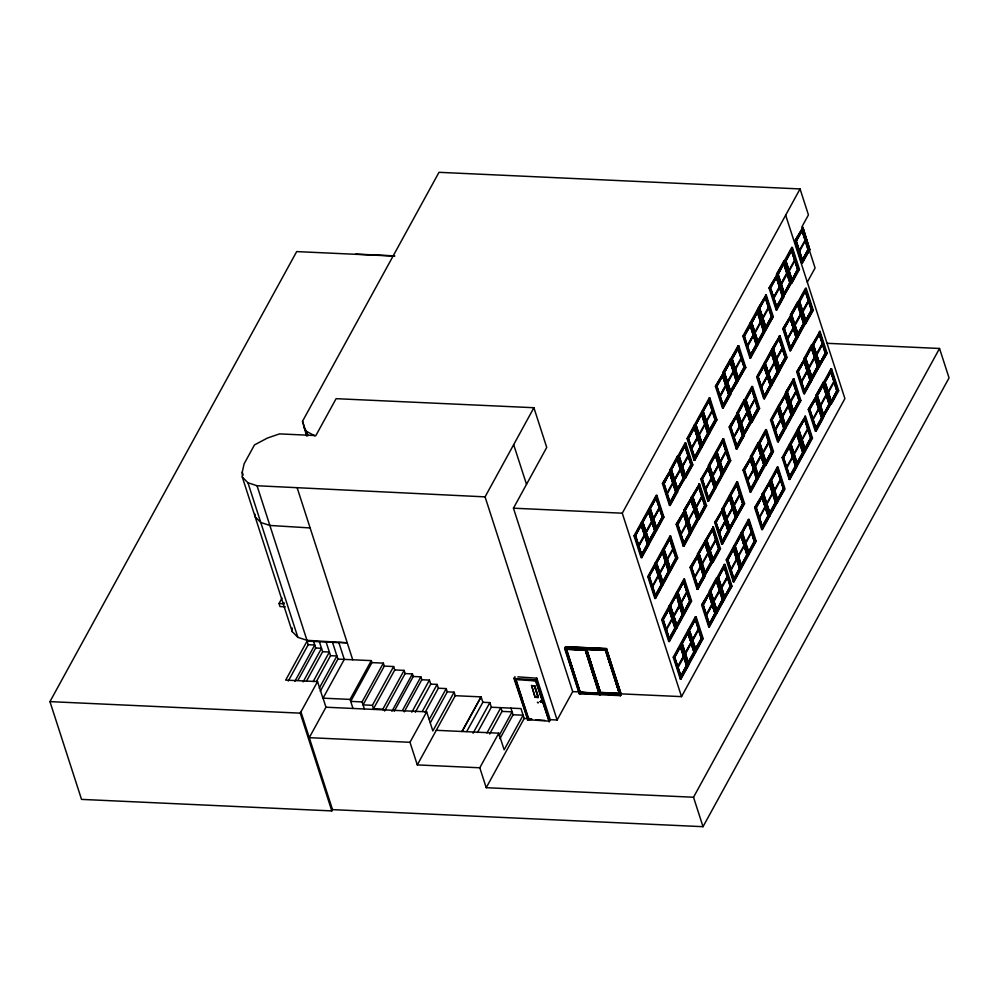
<?xml version="1.0" encoding="UTF-8"?>
<svg xmlns="http://www.w3.org/2000/svg" width="999" height="999" viewBox="0 0 999 999"><rect width="100%" height="100%" fill="white"/><g stroke="black" fill="none" stroke-linecap="round" stroke-linejoin="round"><path stroke-width="1.5" d="M540.546 701.448L540.946 702.309L540.596 701.685M513.673 444.667L526.51 484.315M541.096 702.16L540.397 701.423M298.014 680.257L315.684 648.026L313.599 641.433L307.055 641.133L285.677 680.119L317.545 681.593L322.952 698.326L344.293 659.39L338.811 642.419L347.24 642.807L306.98 640.322L297.864 637.35L292.22 631.605L242.282 477.023L242.233 472.19L244.143 463.773L254.483 444.917L267.395 438.062L279.52 433.891L315.871 435.564L336.101 398.676L533.903 407.717L546.728 447.427L513.449 508.191L572.689 691.62L557.13 719.992L549.637 719.655M605.119 649.35L619.717 694.917L620.791 694.967L621.116 694.367L600.112 693.431L599.4 694.717L584.84 649.025M598.913 692.045L585.414 649.924L599.163 693.506M619.505 693.618L606.193 651.573L619.692 693.693L600.524 692.919L681.518 696.628L844.904 398.601L785.664 215.172M300.874 711.638L332.517 809.627L331.818 810.913L81.531 799.387L49.95 701.623L296.678 251.598L394.617 256.094M306.581 435.951L302.522 421.253L438.998 172.315L800.049 188.936L808.441 214.91L801.847 226.935L803.97 233.529M285.289 606.805L280.007 606.568L279.021 603.521L281.993 598.101M288.299 681.006L308.204 644.705L307.055 641.133M313.599 641.433L338.886 642.657M294.855 681.318L314.76 645.004L308.204 644.705M303.122 681.867L321.516 648.301L315.684 648.026M306.431 681.256L322.627 651.723L319.405 641.758M313.162 681.568L329.358 652.035L322.627 651.723M316.558 681.193L330.544 655.681L326.136 642.07M331.818 810.913L300.237 713.149L317.545 681.593M319.243 688.199L336.913 655.981L330.544 655.681M320.254 691.32L337.924 659.09L332.517 642.357M325.961 707.217L309.265 737.662L409.99 742.294L426.673 711.85L325.961 707.217L323.039 698.164L350.062 699.412L371.316 660.626L337.924 659.09M371.953 662.612L350.699 701.385L362.1 701.91L383.354 663.136L371.953 662.612L371.316 660.626M384.315 666.096L363.062 704.882L372.39 705.306L393.643 666.533L384.315 666.096L383.354 663.136M557.13 719.992L485.064 496.865L533.903 407.717M394.755 669.954L373.501 708.728L382.842 709.165L404.108 670.379L394.755 669.954L393.643 666.533M384.615 711.013L405.132 673.576L404.108 670.379M391.895 711.35L412.425 673.913L405.132 673.576M394.193 711.263L413.261 676.498L412.425 673.913M402.547 710.277L420.866 676.847L413.261 676.498M404.208 711.837L421.803 679.745L420.866 676.847M411.825 712.187L429.42 680.094L421.803 679.745M415.322 712.2L430.719 684.128L429.42 680.094M422.465 711.163L437.125 684.415L430.719 684.128M425.162 712.287L438.361 688.224L437.125 684.415M429.358 719.342L446.216 688.586L438.361 688.224M430.407 722.614L447.277 691.857L446.216 688.586M447.277 691.857L454.108 692.17L432.842 730.943L426.673 711.85M436.263 730.306L498.776 733.179L479.795 767.781L417.295 764.909L455.244 695.691L454.108 692.17M481.019 696.877L462.05 731.493L481.106 696.877L455.244 695.691M473.064 733.216L489.847 702.609L482.854 702.285L466.72 731.568M477.472 732.517L491.346 707.23L489.847 702.609M486.975 732.954L500.836 707.667L502.035 711.388L489.635 734.015M498.976 735.813L512.112 711.85L502.035 711.388M681.518 696.628L622.277 513.199L800.049 188.936M499.912 738.711L513.049 714.747L510.914 708.129M827.322 343.319L939.535 348.476L693.518 797.239L486.226 787.699L524.175 718.481L520.979 708.591L491.346 707.23M579.32 693.843L564.635 648.289L565.496 646.703L606.518 648.688L606.093 649.462M564.672 648.388L565.072 647.602M565.721 646.815L606.48 648.588L621.178 694.143L599.887 693.181M566.408 649.05L576.648 649.362M769.068 288.037L777.147 274.625L784.19 296.428L776.822 309.877L776.111 309.84L769.068 288.037L777.147 274.625M797.264 271.978L791.37 282.729L784.327 260.926L791.695 247.477L792.407 247.515L785.039 260.951L783.915 260.864L776.548 274.3L784.627 260.889L791.67 282.705L783.591 296.116L790.221 284.016M794.717 241.146L802.796 227.735L809.839 249.55L802.472 262.987L801.76 262.962L794.717 241.146L802.796 227.735M715.434 386.288L723.513 372.877L730.556 394.68L723.189 408.129L722.477 408.091L715.434 386.288L723.513 372.877M730.294 359.116L722.914 372.565L730.993 359.153L730.294 359.116L735.926 376.561M742.894 336.151L757.579 309.29L758.278 309.328L765.321 331.131L750.649 357.992L749.937 357.954L742.894 336.151L743.606 336.176L758.278 309.328M758.141 308.279L766.221 294.867L773.263 316.671L765.883 330.12L765.184 330.082L758.141 308.279L766.221 294.867M687.025 438.486L709.178 398.014L709.889 398.039L716.932 419.855L694.78 460.327L694.068 460.302L687.025 438.486L687.737 438.524L709.889 398.039M662.437 483.591L670.504 470.179L677.547 491.983L670.179 505.432L669.48 505.394L662.437 483.591L670.504 470.179M676.023 488.761L669.917 469.855L677.285 456.418L678.396 456.518L685.764 443.069L685.064 443.044L677.697 456.481L684.74 478.284L691.37 466.196M738.061 345.741L730.694 359.178L738.773 345.766L738.061 345.741L739.01 348.639M634.015 535.789L656.181 495.317L656.88 495.342L663.923 517.157L641.77 557.629L641.058 557.604L634.015 535.789L634.727 535.826L656.88 495.342M774.125 280.494L776.897 276.76L783.416 296.94L777.222 308.229L773.638 299.263M777.484 274.288L780.918 268.019M797.714 237.375L795.654 241.134L796.365 241.171L802.884 261.351L809.065 250.062L802.547 229.882L795.941 241.146L802.297 260.826L797.464 246.753M718.431 382.505L719.804 380.007M744.742 338.936L743.83 336.126L745.891 332.367M747.951 328.609L750.724 324.875L757.242 345.055L751.061 356.343L747.464 347.377M753.883 317.707L755.956 313.936M783.666 262.999L790.034 282.705L784.128 293.981L777.771 274.3L783.266 264.273M677.659 491.695L670.616 469.892L677.996 456.456L685.039 478.259L676.96 491.67M698.126 419.855L695.366 424.875L702.26 413.623L701.56 413.586M704.12 408.928L702.747 411.438L709.64 400.187L708.928 400.149L715.296 419.855L716.158 420.367L709.964 431.655L705.918 421.278M724.824 371.303L730.331 361.276L736.688 380.956L730.494 392.245L724.138 372.552M760.052 307.018L765.546 296.99L771.902 316.671L765.721 327.959M770.504 288.024L776.473 276.748L782.841 296.428L776.648 307.717L770.741 289.435M785.951 259.653L788.011 255.894M802.06 230.519L807.916 249.538L802.372 260.177L796.153 241.134L801.26 231.843M666.808 477.297L663.361 483.578L664.735 487.787M672.914 466.083L670.853 469.842L677.747 458.591L677.035 458.553L683.403 478.259L684.265 478.771L678.071 490.059L674.937 482.492M688.935 437.237L694.442 427.197L700.799 446.89L694.605 458.166L688.698 439.897M709.39 431.131L703.034 411.451L709.215 400.162L715.584 419.842L709.103 431.118L715.284 419.83M723.014 405.969L716.658 386.288L722.851 375L729.208 394.68L723.014 405.969L719.555 396.116M725.087 371.216L730.182 361.913L736.113 380.944L730.281 391.571L736.4 380.944L737.262 381.468L731.081 392.757L724.425 372.552L730.744 361.288L730.044 361.251L736.4 380.956M735.064 352.897L731.63 359.165L738.523 347.914L731.917 359.178L738.273 378.858L734.814 369.006M751.061 356.343L744.342 336.139L750.162 325.499L756.093 344.53L750.561 355.169L756.38 344.543L750.024 324.837M757.254 312.088L751.648 322.727L757.866 341.77M777.222 308.229L770.579 288.024L776.897 276.76M784.377 263.037L790.896 283.216L784.702 294.505L778.184 274.325L783.965 263.012L790.321 282.705L784.128 293.981M791.907 280.607L785.551 260.926L791.732 249.638L798.101 269.318L791.62 280.594L797.801 269.305L791.37 250.274M796.228 241.146L802.547 229.882M637.012 532.017L634.952 535.776L641.845 524.525L641.146 524.487L647.502 544.193L648.363 544.705L642.182 555.993L637.674 544.218M667.257 493.843L673.089 483.216L675.848 491.983L669.73 503.259L670.591 503.783L676.785 492.495L675.911 491.97L669.767 472.952L663.873 483.578L669.805 502.609L663.661 483.591L669.155 473.551M690.684 446.915L694.317 458.154L700.499 446.878L694.392 457.505L700.224 446.878L694.355 427.859L688.461 438.486L694.854 427.222L694.143 427.185L700.511 446.89L701.373 447.402L695.179 458.691L688.249 438.486M701.485 414.235L695.878 424.875L702.097 443.918L707.629 433.279L701.96 415.709M722.564 374.987L723.264 375.012L716.945 386.276L723.089 405.319L728.633 394.68L722.951 377.098M744.405 336.139L750.724 324.875M758.029 311.463L764.547 331.643L758.366 342.932L751.847 322.752L758.029 311.463L757.329 311.438M765.971 297.003L772.489 317.183L766.295 328.471L759.652 308.266L765.971 297.003L765.259 296.978M791.658 250.287L785.763 260.914L791.982 279.957L797.527 269.305L791.845 251.736M652.01 521.815L646.191 532.442L652.01 521.815L654.845 530.581L648.801 541.208L642.657 522.19L648.838 510.901L655.207 530.581L648.726 541.858L654.907 530.569L648.476 511.538M655.931 497.452L662.287 517.157L656.093 528.421L656.967 528.946L663.149 517.669L656.63 497.49L650.024 508.753L656.38 528.434L652.921 518.581M680.319 468.743L674.425 479.37L671.353 469.855L676.96 459.215L683.104 478.246L677.572 488.886M792.157 249.65L798.676 269.83L792.482 281.119L785.963 260.939L792.157 249.65L791.445 249.625M648.551 510.889L649.263 510.926L642.869 522.177L645.579 530.344M653.383 518.269L650.249 508.741L655.856 498.101L662.574 517.145L656.218 497.465M670.591 503.783L664.073 483.603L669.842 472.302M656.63 497.49L649.737 508.741M684.964 445.841L691.183 464.885L685.277 476.161L678.92 456.481L685.526 445.217L679.133 456.468L685.351 475.512L690.883 464.872L684.74 445.829M773.576 297.54L779.482 286.913L773.651 297.54L770.941 289.385M805.132 240.035L799.3 250.662M725.848 385.164L719.954 395.791L725.848 385.164L722.477 375.636M727.434 382.068L733.328 371.441L727.497 382.068L724.362 372.552M697.439 437.375L691.533 448.002L697.439 437.375L694.293 427.847M699.013 434.403L704.844 423.776L701.698 414.248M667.02 493.094L672.839 482.467L669.705 472.952M776.398 277.397L782.267 296.416L776.435 307.055L773.825 298.289L779.72 287.662M787.2 273.926L781.368 284.553M799.537 251.411L805.306 240.771M638.598 545.304L644.43 534.677L641.283 525.149M653.321 518.256L659.215 507.629M720.254 396.541L726.086 385.914L728.858 394.68L723.026 405.319M747.652 346.391L753.483 335.764M755.032 332.992L760.851 322.365M765.796 327.31L762.886 318.531L768.793 307.904M688.099 455.357L682.28 465.996M691.845 448.751L697.602 438.111L700.436 446.89M712.462 411.076L706.568 421.703L709.178 430.469L715.009 419.842L708.853 400.799L703.246 411.438L706.318 420.966L712.15 410.327M638.773 546.041L644.667 535.414L647.439 544.193L641.608 555.469L647.789 544.193L641.433 524.5L635.239 535.789L641.608 555.469M653.633 519.005L659.452 508.379L653.633 519.005L656.393 527.784M674.737 480.119L680.569 469.48L674.662 480.107L677.497 488.886M735.514 369.43L741.345 358.803M638.848 546.041L644.667 535.414M584.715 649.225L585.439 647.914L606.356 648.938M585.139 649.075L565.609 648.176L580.581 693.818L566.508 648.875M600.486 694.692L586.076 648.101L600.799 694.18L579.795 693.231L565.584 649M601.198 693.456L600.474 694.767L586.038 648.751M585.776 649.263L586.513 647.951M600.961 693.843L586.488 649.15L592.457 649.138M586.55 649.537L605.506 650.312M783.591 263.649L789.747 282.692L784.203 293.331L777.984 274.288L783.89 263.661M757.729 313.549L763.398 331.119L757.567 341.745L751.885 324.138M765.659 299.088L771.328 316.658L765.509 327.297L759.814 309.678M776.66 307.055L782.479 296.428L776.186 276.735M801.835 229.845L808.203 249.55L802.01 260.814L802.884 261.351M750.486 355.169L756.38 344.53L757.242 345.055M765.409 297.64L771.628 316.671L765.434 327.947L766.295 328.471M776.36 307.704L782.542 296.416L783.416 296.94M648.801 541.208L654.632 530.581L648.95 512.999M669.805 502.609L675.624 491.97L669.954 474.4M702.26 413.623L708.778 433.803L702.597 445.092L701.723 444.555L707.916 433.266L701.773 414.248M743.893 367.57L738.061 378.196L732.142 359.165L737.749 348.526L744.467 367.57L738.111 347.889M802.297 260.826L808.491 249.55L802.135 229.857M647.215 544.18L641.383 554.807L635.464 535.776L641.071 525.137L647.789 544.193M662.225 517.145L656.468 527.784M683.678 478.259L677.21 489.522L683.678 478.259L677.322 458.566L671.141 469.855L677.497 489.535M750.474 355.831L756.668 344.543L750.311 324.862L744.118 336.139L750.187 355.806M757.791 342.42L763.973 331.131L757.617 311.451L751.847 322.752M670.292 473.701L676.198 491.983L669.73 503.259M685.277 475.512L691.108 464.872L692.045 465.397L685.851 476.673L684.989 476.148M701.56 443.169L695.666 424.887L701.847 413.598L708.204 433.279L701.723 444.555M776.111 309.84L782.741 297.739M801.76 262.962L809.839 249.55M656.38 528.434L662.574 517.145M724.687 404.058L729.108 395.991M730.694 393.019L738.036 380.956L730.993 359.153M738.273 378.858L744.467 367.57M749.937 357.954L752.147 353.921M753.633 351.236L757.317 344.505M757.991 343.194L763.885 332.442M765.184 330.082L773.263 316.671M685.277 476.161L691.458 464.872L685.564 446.603M694.068 460.302L705.169 439.972M706.643 437.287L708.116 434.602M712.936 409.64L716.221 419.817L708.853 433.266L709.565 433.291L702.509 411.476L701.81 411.451M729.782 395.204L728.92 394.667L722.727 405.956L723.601 406.481L729.782 395.204L723.264 375.012M669.48 505.394L676.111 493.294M677.697 490.322L684.327 478.221L677.285 456.418M738.773 345.766L745.816 367.582L737.737 380.994L742.157 372.927M641.795 556.256L649.138 544.193L642.145 522.227L641.395 522.352M649.213 542.657L655.844 530.556L656.555 530.594L649.512 508.778L648.801 508.753M656.58 529.22L663.224 517.12L656.643 496.765M729.957 394.368L738.036 380.956M745.042 368.094L744.18 367.557L737.986 378.846L738.86 379.383L745.042 368.094L738.523 347.914M648.726 541.858L649.587 542.382L655.781 531.106L649.263 510.926M783.915 260.864L790.958 282.667L792.082 282.767L799.45 269.318L792.407 247.515M684.327 478.221L685.439 478.321L692.819 464.885L685.764 443.069M579.495 693.806L579.907 693.006L565.696 649.013M599.175 693.431L580.531 692.657M580.494 692.195L599.325 693.219M580.431 692.344L599.425 693.531L579.969 692.332L566.008 648.763M605.419 650.486L606.48 648.588M807.304 282.168L815.084 267.957L806.318 240.796M605.644 650.274L564.635 648.289M805.144 323.526L798.101 301.723L805.469 288.274L806.181 288.311L798.8 301.748L797.689 301.661L790.321 315.097L798.401 301.686L805.444 323.501L798.064 336.938L797.364 336.913L795.017 329.633M742.319 430.806L736.688 413.349L744.055 399.912L745.179 400.012L752.547 386.563L751.835 386.538L744.467 399.975L751.51 421.778L758.141 409.69M771.34 350.087L763.973 363.536L764.747 363.536L772.052 350.125L771.34 350.087L776.985 367.532M771.915 349.076L779.982 335.664L787.025 357.467L779.657 370.916L778.958 370.879L771.915 349.076L779.982 335.664M782.841 328.833L790.908 315.422L797.964 337.225L790.584 350.674L789.884 350.637L782.841 328.833L790.908 315.422M722.951 438.811L708.204 465.684L708.915 465.721L723.663 438.836L722.951 438.811L729.058 457.704M729.208 427.085L737.287 413.673L744.33 435.477L736.962 448.926L736.251 448.888L729.208 427.085L737.287 413.673M772.052 350.125L779.095 371.928L764.422 398.776L763.711 398.751L756.668 376.935L764.035 363.499M676.198 524.388L684.278 510.976L691.32 532.779L683.953 546.228L683.241 546.191L676.198 524.388L684.278 510.976M691.458 497.277L699.537 483.866L683.678 510.651L691.758 497.24L698.801 519.055L691.433 532.492L690.734 532.467L687.911 523.738M700.799 479.283L708.878 465.871L701.498 479.32L708.541 501.123L707.841 501.098L700.799 479.283L701.498 479.32M647.789 576.585L669.942 536.101L670.654 536.138L677.697 557.942L655.544 598.426L654.832 598.401L647.789 576.585L648.501 576.623L670.654 536.138M744.442 435.189L737.399 413.386L744.767 399.95L751.81 421.753L743.731 435.164L750.361 423.064M764.422 398.776L757.379 376.973L769.03 355.994M773.75 351.86L772.839 349.051L774.912 345.292M776.285 342.782L779.732 337.799L786.25 357.979L780.069 369.268L776.473 360.302M785.838 325.05L783.778 328.808L790.671 317.557L789.959 317.532L796.328 337.225L797.19 337.737L790.996 349.026L784.477 328.846M711.887 460.651L713.948 456.893M716.52 452.235L717.894 449.725M797.452 333.379L791.545 315.097L797.726 303.808L804.083 323.489L797.614 334.765L803.795 323.476L797.589 304.458M685.988 508.129L684.615 510.639L691.508 499.388L684.902 510.651L691.271 530.332L697.165 519.03L690.809 499.35L688.061 504.37M743.98 433.017L744.842 433.554L751.036 422.265L744.105 402.06L737.911 413.349L743.98 433.017L750.174 421.74L743.805 402.048M746.777 397.452L745.404 399.962L746.103 399.987M748.838 393.693L750.898 389.922M763.785 365.634L770.154 385.339L763.96 396.603L764.834 397.14L771.016 385.851L764.497 365.671L757.891 376.935L764.247 396.615L760.776 386.763M790.172 318.194L784.277 328.821L790.496 347.852L796.028 337.212L790.172 318.194L793.243 327.709L787.424 338.336M797.439 303.796L798.151 303.833L791.757 315.085L794.829 324.613L800.723 313.986L794.829 324.613M650.099 574.063L648.726 576.573L655.619 565.322L661.563 584.977L655.369 596.266L651.91 586.413M651.473 571.553L652.846 569.043M664.884 547.027L663.511 549.537L670.404 538.274L663.798 549.55L670.154 569.23L676.061 557.929L669.617 538.898M668.319 540.759L669.692 538.249M701.735 479.27L702.434 479.308L708.953 499.488L715.147 488.199L708.628 468.019L702.022 479.283L708.091 498.951M722.876 471.915L716.807 452.247L722.851 441.608L729.07 460.651L729.932 461.163L723.738 472.44L722.876 471.915L729.058 460.626M744.517 402.085L738.124 413.349L741.508 423.613L747.264 412.974M761.25 386.451L758.104 376.935L763.711 366.283L770.441 385.339L764.085 365.646M765.484 363.524L771.802 352.26L771.091 352.222L777.459 371.928L778.321 372.44L772.14 383.728L765.197 363.524L771.39 352.247L777.746 371.928L771.553 383.216L765.659 364.935M773.413 349.063L779.732 337.799M805.619 292.532L811.288 310.102L805.469 320.741L799.325 301.723L805.506 290.434L811.862 310.115L805.681 321.403L811.575 310.102L805.369 291.084M654.52 566.558L649.013 576.585L655.369 596.266M657.117 561.725L663.036 551.723L669.555 571.903L663.361 583.179L662.499 582.654L668.681 571.366L669.555 571.903M683.254 513.736L677.647 524.375L683.865 543.419M693.094 507.33L690.734 499.999L685.127 510.639L691.046 529.67L696.877 519.043L694.043 510.252M694.455 493.494L695.841 490.996M708.628 468.019L702.235 479.27L708.453 498.314L714.21 487.687L707.916 467.982M709.715 465.671L716.033 454.42L715.334 454.383M720.092 461.75L725.923 451.123L720.167 461.763L717.02 452.235L722.989 440.959M737.037 415.809L743.556 435.989L737.362 447.277L730.843 427.097L737.037 415.809L736.325 415.784M764.497 365.671L757.604 376.923L759.877 383.953M805.931 290.447L812.449 310.627L806.255 321.915L799.737 301.735L805.931 290.447L805.219 290.422M662.25 552.335L656.643 562.974L663.361 583.179M669.917 538.911L664.01 549.537L670.229 568.581L675.774 557.929L671.041 543.294M684.028 513.111L690.546 533.291L684.365 544.58L677.846 524.4L684.028 513.111L683.328 513.086M752.622 420.167L745.978 399.962L751.735 389.335L757.667 408.366L751.835 418.993L757.954 408.379L751.76 419.642L752.622 420.167L758.815 408.891L757.941 408.354L751.585 388.673L752.297 388.711L745.978 399.962L749.05 409.49L754.882 398.851L748.988 409.478M663.036 551.723L656.43 562.986M701.872 496.153L695.978 506.78L692.906 497.265L698.513 486.625M698.588 485.976L699.288 486.001L692.394 497.265M782.254 347.952L776.423 358.579L782.317 347.952L778.958 338.424L785.102 357.455L779.57 368.094L785.326 357.467L782.554 348.701L776.66 359.328M733.79 436.588L739.622 425.961M761.188 386.451L767.082 375.824M680.781 533.891L686.55 523.264M688.261 520.167L694.093 509.54L690.946 500.012M711.201 478.171L705.381 488.798M793.418 328.446L787.587 339.086L793.493 328.459L796.253 337.225M800.973 314.722L795.079 325.349L797.439 332.667M652.372 586.101L658.129 575.461M665.609 561.863L659.79 572.502M667.157 559.065L672.989 548.426M761.488 387.2L767.319 376.561L761.488 387.2L764.26 395.966M768.793 373.788L774.562 363.149M713.024 475.936L718.855 465.309M808.753 301.348L802.921 311.975M686.85 524.013L681.031 534.64M658.441 576.211L652.609 586.838M673.226 549.175L667.394 559.802M696.216 507.529L702.11 496.903L696.216 507.529L699.05 516.308M599.837 694.58L587.662 656.131M600.811 692.394L619.605 693.431M797.839 305.919L803.508 323.489L797.689 334.116L803.733 323.501L804.67 324.013L798.476 335.302L797.614 334.765M744.03 402.722L749.887 421.74L744.342 432.38L741.92 425.062M771.315 352.897L777.172 371.915L771.34 382.542L777.397 371.928M715.721 456.493L721.403 474.075L715.858 484.715L721.628 474.075L715.259 455.032M722.627 441.595L728.771 460.639L722.951 471.266L728.995 460.639M736.725 417.894L742.407 435.464L736.575 446.103L730.881 428.484M744.28 432.38L750.099 421.753M770.079 385.339L764.322 395.966M796.315 337.212L790.134 348.501L786.5 337.25M683.728 515.197L689.397 532.767L683.566 543.406L677.884 525.786M737.362 447.277L736.5 446.753L742.682 435.464L736.475 416.446M777.459 371.915L771.265 383.204L767.632 371.953M779.033 337.774L785.389 357.467L779.195 368.743L785.676 357.467L779.32 337.787L773.139 349.063L779.495 368.756M796.603 337.225L790.421 348.514L784.065 328.821L790.246 317.545L796.028 337.212M660.988 584.977L655.157 595.604L649.225 576.573L654.832 565.933L661.563 584.977M662.724 553.796L668.393 571.378L662.574 582.005L656.88 564.385M684.365 544.58L683.491 544.055L689.685 532.767L683.466 513.748M708.453 498.314L714.273 487.662L715.147 488.199M715.496 485.352L721.69 474.063L722.552 474.6L716.37 485.876L712.774 476.923M736.787 446.765L742.981 435.477L736.613 415.796L730.843 427.097M744.267 433.029L750.461 421.753L744.105 402.06M764.247 396.615L770.441 385.339M654.907 565.284L661.276 584.989L655.082 596.253L655.956 596.79L662.137 585.501L655.619 565.322M677.846 524.4L683.616 513.099L689.972 532.779L683.491 544.055M691.271 530.332L697.452 519.055L691.096 499.363M698.988 488.086L704.657 505.656L699.125 516.308M708.378 498.963L714.56 487.687L708.204 467.994M715.858 484.715L709.652 465.671L715.621 454.395L721.977 474.075L715.784 485.364L709.889 467.082M723.164 471.928L729.345 460.639L723.451 442.37M662.787 582.667L668.968 571.378L662.612 551.698M670.154 569.23L676.348 557.942L669.992 538.261M698.751 516.945L704.944 505.656L705.806 506.181L699.625 517.47L698.751 516.945L705.232 505.669L698.875 485.989L692.682 497.277L699.05 516.958M752.047 419.655L758.241 408.366L751.885 388.686L745.691 399.975L751.76 419.642M771.752 383.991L779.095 371.928M778.958 370.879L781.168 366.845M782.642 364.16L786.325 357.43L779.282 335.627M789.884 350.637L797.252 337.187L794.43 328.471M797.364 336.913L803.995 324.812M716.72 484.802L721.877 475.399M729.258 461.963L722.627 474.05L723.326 474.088L716.283 452.272L715.571 452.247M736.251 448.888L744.33 435.477M764.447 397.402L770.341 386.65M805.881 322.178L813.223 310.115L806.181 288.311M683.241 546.191L686.201 540.821M687.674 538.124L691.32 532.779M690.734 532.467L692.207 529.77M693.681 527.085L697.364 520.367M707.841 501.098L715.209 487.649L712.899 480.219M654.832 598.401L661.463 586.301M663.723 582.105L673.301 564.635M674.775 561.95L676.248 559.253M690.971 530.319L691.845 530.856L698.026 519.567L691.508 499.388M669.867 569.218L670.741 569.742L676.922 558.466L670.404 538.274M700.724 515.047L705.144 506.98M723.663 438.836L730.706 460.651L715.958 487.524L715.247 487.487M804.732 323.464L805.843 323.564L813.223 310.115M708.541 501.123L715.921 487.687L708.915 465.721M744.055 399.912L751.098 421.715L752.222 421.815L759.59 408.366L752.547 386.563M691.058 497.215L698.101 519.018L699.213 519.118L706.58 505.669L699.537 483.866M809.365 374.175L804.195 358.179L811.563 344.742L812.274 344.767L819.317 366.583L811.95 380.02L804.907 358.216L812.274 344.767M752.447 462.25L750.561 456.431L757.941 442.994L759.053 443.094L766.42 429.645L765.709 429.607L758.341 443.057L765.384 464.86L773.463 451.448L766.42 429.645M777.921 406.581L770.541 420.017L777.584 441.833L778.296 441.858L792.969 415.01L785.926 393.206L777.846 406.605L779.495 406.63M785.788 392.157L793.868 378.746L800.911 400.549L793.531 413.986L792.831 413.961L785.788 392.157L793.868 378.746M796.715 371.915L804.794 358.504L811.837 380.307L804.47 393.743L803.758 393.718L796.715 371.915L804.794 358.504M724.437 516.033L722.09 508.766L736.825 481.88L737.537 481.918L744.58 503.721L729.083 530.731M743.081 470.167L751.161 456.755L758.204 478.558L750.836 492.007L750.124 491.97L743.081 470.167L751.161 456.755M818.543 365.159L811.975 344.805L820.054 331.393L827.097 353.196L812.349 378.371L811.488 377.847L817.669 366.558L811.238 347.527M690.084 567.469L698.151 554.058L705.194 575.861L697.826 589.31L697.127 589.273L690.084 567.469L698.151 554.058M703.671 572.639L697.564 553.733L713.411 526.948L705.344 540.359M714.672 522.365L722.752 508.953L715.384 522.402L722.427 544.205L721.715 544.18L714.672 522.365L715.384 522.402M620.891 694.168L606.231 648.651L621.053 694.442M661.663 619.667L683.828 579.183L684.527 579.22L691.57 601.023L669.417 641.508L668.706 641.47L661.663 619.667L662.374 619.705L684.527 579.22M778.296 441.858L771.253 420.055L785.926 393.206M605.157 649.225L620.304 695.729L621.141 694.043M722.427 544.205L729.794 530.769L722.789 508.803L737.537 481.918M758.316 478.271L751.273 456.468L758.641 443.019L765.684 464.835L758.316 478.271L757.604 478.246L755.731 472.427M787.624 394.942L786.725 392.132L788.785 388.374M790.846 384.615L792.906 380.844L799.275 400.549L800.137 401.061L793.943 412.35L793.081 411.813L799.55 400.549L793.194 380.856L800.137 401.061M799.712 368.132L797.652 371.89L804.545 360.639L803.833 360.602L810.201 380.307L811.063 380.819L804.869 392.108L800.823 381.73M819.729 366.645L812.686 344.83L820.054 331.393M705.306 575.574L698.264 553.771L705.644 540.322L712.687 562.137L704.607 575.549L711.238 563.448M727.147 501.223L729.907 497.502L736.425 517.682L730.244 528.958L726.648 519.992M745.391 467.644L746.765 465.134M779.757 405.357L785.264 395.317L791.62 415.01L785.439 426.298L779.07 406.605L785.676 395.342L784.977 395.304L791.333 415.01L792.195 415.522L786.013 426.81L779.357 406.605M817.032 337.262L819.804 333.529L826.323 353.708L820.129 364.997L815.634 353.221M691.008 567.444L693.081 563.686M699.874 551.211L698.501 553.721L705.394 542.469L698.788 553.733L705.144 573.414L711.038 562.112L704.682 542.432M701.935 547.452L703.995 543.693M724 507.504L729.495 497.477L735.851 517.157L729.67 528.446L723.763 510.164M744.992 468.906L750.911 458.891L757.429 479.07L751.248 490.359L750.374 489.835M777.834 439.685L771.765 420.017L777.959 408.728L784.889 428.933L778.708 440.222L777.834 439.685L784.028 428.396L777.672 408.716M780.019 405.269L785.114 395.966L791.046 414.997L785.214 425.624L791.333 415.01L785.139 426.273L782.879 419.243M793.194 380.856L787.012 392.145L793.368 411.838M803.321 362.6L798.151 371.903L804.37 390.934L809.914 380.294L804.045 361.276M811.313 346.878L812.025 346.915L805.706 358.166L812.349 378.371M813.885 343.544L819.392 333.516L825.748 353.196L819.555 364.485L825.449 353.184L819.093 333.504M664.872 626.685L662.599 619.655L663.973 617.145M665.346 614.635L668.106 609.615M672.077 602.285L674.824 597.277M680.132 587.599L677.384 592.619L684.278 581.356L683.578 581.331M723.526 508.753L729.345 498.126L735.276 517.157L729.745 527.797L735.564 517.17L729.208 497.465M737.037 515.009L730.681 495.329L736.862 484.04L743.231 503.721L736.75 514.997L742.931 503.708L736.5 484.677M750.137 459.515L744.53 470.154L751.248 490.359M757.854 476.098L751.785 456.431L757.979 445.142L752.072 456.431L757.929 475.449L763.76 464.822L757.617 445.779L764.048 464.835L764.909 465.347L758.728 476.635L757.854 476.098L764.048 464.81M780.956 418.906L775.062 429.533L780.956 418.906L777.597 409.365L783.74 428.409L777.909 439.036L771.99 420.005L778.371 408.753M787.299 392.145L793.618 380.881M813.411 344.792L819.242 334.166M668.793 608.366L675.149 628.071L668.955 639.335L669.829 639.86L676.011 628.583L669.492 608.403L662.886 619.667L669.255 639.348L665.784 629.495M676.123 595.416L670.516 606.056L677.235 626.261L683.428 614.972L676.485 594.78L670.304 606.068L676.66 625.749L675.012 621.515M691.52 567.457L697.414 556.83L703.271 575.849L697.739 586.5L694.829 577.722L700.736 567.095M708.341 536.575L711.775 530.307M722.502 511.101L716.108 522.352L722.826 542.569L729.02 531.281L722.502 511.101L721.79 511.063L728.159 530.769L729.02 531.281M730.244 528.958L723.588 508.753L729.907 497.502M730.968 495.317L737.287 484.053L736.575 484.028M750.911 458.891L744.305 470.167M765.396 432.405L759.789 443.044L762.861 452.559L768.755 441.933L762.861 452.559M819.804 333.529L813.486 344.792L819.63 363.836L825.174 353.184L819.305 334.166M683.503 581.98L677.896 592.619L684.115 611.663L689.647 601.011L683.965 583.441M698.239 587.662L691.72 567.482L697.914 556.193L697.202 556.168L703.558 575.861L704.432 576.373L698.239 587.662L697.377 587.137L691.47 568.856M766.171 431.78L759.852 443.044L766.508 463.249L772.689 451.973L766.171 431.78L765.471 431.755M669.829 639.86L663.174 619.655L669.492 608.403M676.91 594.792L670.017 606.056M715.746 539.235L709.852 549.862L706.78 540.347L712.387 529.707M712.462 529.058L713.174 529.083L706.281 540.347M808.715 367.682L814.61 357.055L808.778 367.694L805.631 358.166M760.976 455.319L755.082 465.946L760.976 455.319L757.829 445.791M782.367 416.121L788.261 405.494L782.429 416.121L779.295 406.605M796.128 391.034L790.296 401.66L796.191 391.034L792.831 381.506L798.975 400.537L793.443 411.176L799.262 400.537L796.44 391.77L790.609 402.41M801.298 381.418L807.055 370.791M726.598 518.269L732.492 507.642L726.66 518.281L723.963 510.114M739.797 494.205L733.965 504.832L739.872 494.205L736.725 484.69M753.496 469.043L747.664 479.67M702.147 563.249L707.966 552.622L704.832 543.094M812.025 346.915L818.543 367.095L817.669 366.558L811.787 377.21L808.953 368.431L814.847 357.804M673.663 615.584L679.495 604.944M681.031 602.135L686.862 591.508L683.716 581.992M755.394 466.683L761.213 456.056L763.985 464.835L758.154 475.462M781.131 419.642L775.299 430.269L781.193 419.642L783.965 428.421L778.134 439.048M729.67 527.797L726.835 519.018L732.729 508.391M734.277 505.581L740.109 494.955L742.869 503.721L737.05 514.36L742.657 503.708L736.975 486.138M822.627 344.43L816.795 355.057M673.9 616.321L679.732 605.694L673.9 616.321L676.673 625.099L682.28 614.447L678.021 601.273M687.037 592.257L681.206 602.884L687.037 592.257L689.872 601.023L690.796 601.535L684.615 612.824L683.741 612.3L689.934 601.011L683.791 581.992M768.993 442.682L763.099 453.309L765.709 462.075L771.54 451.436L765.858 433.866M672.015 618.543L666.183 629.17L663.111 619.655L668.718 609.015L674.862 628.059L669.03 638.686L666.42 629.919L672.315 619.293M710.089 550.611L715.996 539.984L710.089 550.611L712.924 559.378M811.712 348.988L817.394 366.571L811.563 377.197L805.868 359.578M722.002 511.725L727.871 530.756L722.327 541.396M752.971 468.294L756.28 478.546L750.449 489.185L744.767 471.565M799.2 400.549L793.368 411.176L787.224 392.145M810.189 380.294L804.008 391.571L810.489 380.307L804.12 360.614L797.939 371.903L804.295 391.596M710.751 562.125L704.932 572.752L699 553.721L704.607 543.081L711.325 562.125L704.969 542.445M722.265 541.396L728.084 530.769M729.37 528.434L735.564 517.145L736.425 517.682M750.674 489.185L756.568 478.546L750.349 459.528M811.775 377.859L817.969 366.571L811.613 346.89L805.831 358.191M697.377 587.137L703.558 575.849M728.146 530.744L721.965 542.032L722.826 542.569M750.661 489.847L756.855 478.558L750.499 458.878M758.141 476.111L764.335 464.835L758.428 446.553M766.508 463.249L765.634 462.724L771.827 451.436L765.609 432.417M778.121 439.697L784.315 428.421L777.959 408.728M819.63 363.836L825.461 353.196L826.323 353.708M676.673 625.099L682.854 614.46L676.485 594.78M691.72 567.482L697.489 556.181L703.845 575.861L697.664 587.15L691.758 568.868M705.144 573.414L711.325 562.125M712.861 531.168L718.531 548.738L712.999 559.39M722.252 542.045L728.446 530.756L722.09 511.076L715.896 522.365L722.252 542.045L718.781 532.192M765.996 462.087L771.827 451.461L772.689 451.973M669.255 639.348L675.436 628.059L669.08 608.379M676.66 625.749L682.854 614.46M683.578 610.901L677.672 592.632L683.865 581.343L690.222 601.023L683.741 612.3M712.637 560.027L718.818 548.738L719.692 549.263L713.498 560.551L712.637 560.027L719.105 548.751L712.749 529.07L706.568 540.359L712.924 560.039M757.604 478.246L764.247 466.146M765.921 462.737L772.115 451.448L765.758 431.768L759.565 443.057L765.634 462.724M785.639 427.072L790.059 419.006M792.831 413.961L800.199 400.512L796.915 390.334M804.495 392.37L811.837 380.307M729.869 529.233L743.131 505.032M750.124 491.97L757.492 478.533L755.619 472.714M779.794 437.799L784.227 429.732M819.754 365.259L827.097 353.196M697.127 589.273L705.194 575.861M721.715 544.18L728.346 532.08M736.75 514.997L737.612 515.521L743.805 504.245L737.287 484.053M671.665 636.101L675.349 629.382M677.597 625.187L690.134 602.335M704.857 573.401L705.719 573.938L711.912 562.649L705.394 542.469M713.124 560.826L719.018 550.062M757.941 442.994L764.984 464.797L766.096 464.897L773.463 451.448M711.975 562.1L713.086 562.2L720.466 548.751L713.411 526.948M808.291 409.453L816.37 396.041L823.413 417.857L816.046 431.293L815.334 431.268L808.291 409.453L816.37 396.041M837.237 392.058L830.594 404.158L823.551 382.342L830.918 368.906L831.63 368.931L824.262 382.38L823.151 382.28L815.771 395.729L823.85 382.317L830.893 404.12L822.814 417.532M754.67 507.704L762.736 494.305L769.779 516.108L762.412 529.545L761.713 529.52L754.67 507.704L762.736 494.305M765.434 504.158L762.15 493.981L770.217 480.569L777.272 502.385L769.892 515.821L762.849 494.018L770.217 480.569M782.13 457.567L796.802 430.719L797.514 430.744L804.557 452.559L789.872 479.408L789.173 479.37L782.13 457.567L782.829 457.604L797.514 430.744M797.364 429.695L805.444 416.283L812.487 438.099L805.119 451.536L804.407 451.511L797.364 429.695L805.444 416.283M726.248 559.915L748.401 519.43L749.113 519.468L756.156 541.271L734.003 581.755L733.291 581.718L726.248 559.915L726.96 559.952L749.113 519.468M680.619 643.768L681.33 643.806L688.373 665.609L680.993 679.058L680.294 679.02L673.251 657.217L695.404 616.733L696.103 616.77L703.159 638.573L688.411 665.459L686.763 662.512M701.66 605.007L709.74 591.595L716.783 613.411L709.415 626.848L708.703 626.823L701.66 605.007L709.74 591.595M776.498 500.961L769.929 480.606L777.297 467.157L777.996 467.195L785.039 488.998L770.666 513.099M726.173 595.679L723.963 599.712L732.042 586.301L724.999 564.497L724.287 564.46L716.92 577.909L723.488 598.264M811.288 405.681L812.662 403.171M716.895 613.124L709.852 591.321L717.22 577.872L724.263 599.675L716.895 613.124L716.183 613.086L711.013 597.102M757.866 514.722L755.594 507.692L756.967 505.182M758.353 502.684L759.727 500.174M799.662 433.903L798.301 429.682L799.675 427.172M818.943 409.078L813.049 419.705L815.659 428.471L809.515 409.453L815.708 398.164L822.065 417.844L815.584 429.12L821.777 417.832L815.346 398.801M817.681 394.468L823.188 384.44L829.545 404.12L823.351 415.409L820.791 408.366M688.411 665.459L681.368 643.643L696.103 616.77M735.976 543.793L734.602 546.291L741.495 535.039L739.41 537.524M744.03 529.095L741.97 532.854L748.863 521.603L745.404 526.585M761.787 496.403L768.144 516.108L761.95 527.372L762.824 527.909L769.005 516.62L762.487 496.441L755.893 507.704L762.249 527.397L758.778 517.532M764.06 492.719L769.979 482.717L776.498 502.897L770.304 514.173L766.708 505.207M777.672 502.447L770.629 480.631L777.996 467.195M797.015 463.836L790.659 444.155L796.84 432.867L803.196 452.547L796.727 463.823L802.909 452.535L796.478 433.504L802.622 452.547L796.802 463.174L790.871 444.143L796.765 433.516M815.634 398.813L809.739 409.44L812.374 417.607M817.944 394.393L823.114 385.09L828.97 404.108L823.438 414.76L817.219 395.716M825.861 379.82L824.487 382.33L831.38 371.079L824.774 382.342L831.131 402.023L837.037 390.734L830.681 371.041L829.307 373.551M680.993 679.058L673.95 657.242L681.33 643.806M682.966 641.096L681.593 643.593L682.305 643.631L688.823 663.811L695.004 652.522L688.074 632.33L681.88 643.606L687.949 663.286L694.143 651.997L687.787 632.317M685.027 637.325L687.087 633.566M690.346 627.647L693.094 622.639M724.675 599.75L717.632 577.934L724.999 564.497M727.472 559.915L733.666 548.626L740.022 568.306L733.828 579.595L727.934 561.313M772.552 492.857L766.658 503.484L763.586 493.968L769.193 483.329M772.926 476.823L770.853 480.581L777.759 469.33L777.047 469.305L783.403 488.998L784.265 489.51L778.084 500.799L774.949 493.244M815.421 398.151L816.121 398.189L809.515 409.453M823.938 415.921L817.419 395.741L823.601 384.453L822.901 384.428L829.257 404.12L830.119 404.632L823.938 415.921L823.064 415.397L829.545 404.12M689.947 628.92L695.441 618.893L701.798 638.573L695.616 649.862L689.71 631.58M708.378 594.979L702.884 605.007L708.953 624.675L702.597 604.994L703.296 605.032L709.065 593.718L715.434 613.411L709.24 624.687M719.917 574.125L717.856 577.884L724.75 566.633L721.977 570.367M733.303 549.263L727.697 559.902L733.84 578.945M740.996 535.676L735.102 546.303L741.32 565.347L746.852 554.695L740.996 535.676L744.068 545.192L738.249 555.819M762.824 527.909L756.305 507.729L762.487 496.441M769.979 482.717L763.373 493.981M789.247 446.266L789.959 446.303L783.353 457.567L789.535 446.278L795.891 465.959L789.709 477.247L795.604 465.946L789.397 446.928M797.264 432.892L803.783 453.071L797.589 464.36L791.071 444.18L797.264 432.892L796.553 432.854M810.851 438.074L804.657 449.363L805.519 449.9L811.712 438.611L810.851 438.074L804.482 418.394L805.194 418.431L798.301 429.682M830.893 371.715L824.999 382.342L831.205 401.373L836.75 390.734L830.893 371.715L833.965 381.231L828.134 391.858M695.304 619.53L689.472 630.169L695.866 618.905L695.154 618.868L701.523 638.573L702.384 639.085L696.191 650.374L689.26 630.169M706.88 616.72L709.315 624.038L714.859 613.398L708.703 594.355L703.096 605.007L706.48 615.272L712.312 604.632L715.072 613.411L716.008 613.923L709.814 625.212L708.953 624.675L715.134 613.398M716.97 580.007L710.651 591.271L717.294 611.475L723.488 600.199L716.97 580.007L716.258 579.982M734.078 548.638L740.596 568.831L734.415 580.107L727.896 559.927L734.078 548.638L733.378 548.613M674.762 657.205L681.081 645.941L680.369 645.916M688.486 632.342L682.167 643.606L688.024 662.624L693.855 651.997L691.021 643.219M724.188 567.257L718.356 577.897L724.575 596.927L730.119 586.288L724.25 567.27M818.705 408.341L812.874 418.968M759.252 517.22L765.072 506.593L761.925 497.065M786.638 467.07L792.532 456.443M799.837 443.044L794.018 453.671M713.661 600.786L719.555 590.159L713.723 600.799L710.576 591.271M730.831 569.43L736.663 558.791L733.516 549.275M751.448 531.755L745.616 542.382M683.591 656.093L677.759 666.72L683.653 656.093L680.294 646.565M691.071 642.494L685.239 653.121L691.071 642.494L687.924 632.979L681.88 643.593M692.544 639.685L698.438 629.058L692.619 639.685L689.909 631.53M706.243 614.522L712.075 603.896L708.928 594.368M780.331 479.483L774.512 490.109M820.604 405.981L826.423 395.354M769.804 513.011L766.895 504.233L772.726 493.606M794.255 454.408L800.012 443.781M804.882 420.517L810.564 438.086L804.732 448.713L802.122 439.947L808.016 429.32M706.418 615.259L712.237 604.632M716.183 580.631L722.627 599.687L716.795 610.314L713.898 601.535L719.792 590.909M738.486 556.568L744.317 545.941L747.077 554.707M678.071 667.469L683.903 656.842L686.663 665.609L687.599 666.121L681.081 645.941M685.476 653.87L691.246 643.231L694.08 652.01L695.004 652.522M695.616 649.2L692.782 640.421L698.688 629.807M774.749 490.859L780.506 480.219M721.678 588.149L727.572 577.522M815.659 428.471L821.49 417.844L815.808 400.274M767.856 516.096L762.037 526.723L756.106 507.704L761.713 497.065L768.431 516.108L762.075 496.416M769.517 512.999L775.336 502.372L769.667 484.79M789.647 448.376L795.316 465.959L789.497 476.585L783.803 458.966M716.658 582.092L722.339 599.675L716.508 610.302L710.813 592.682M733.616 578.933L739.447 568.294L733.766 550.724M748.863 521.603L755.381 541.783L749.2 553.071L742.482 532.867L748.089 522.227L754.233 541.258L748.688 551.91M769.442 513.648L775.624 502.36L769.417 483.341M680.769 648.026L686.438 665.596L680.619 676.236L674.924 658.616M695.366 619.542L701.223 638.561L695.404 649.188L701.523 638.573L695.329 649.85L691.695 638.598M716.733 610.314L722.552 599.675L723.488 600.199M734.415 580.107L733.541 579.582L739.735 568.294L733.591 549.275M741.495 535.039L748.014 555.219L741.82 566.508L740.958 565.983L747.14 554.695L740.783 535.014M748.164 521.578L754.52 541.271L748.326 552.547L749.2 553.071M769.555 482.692L775.911 502.372L769.73 513.661L763.823 495.379M783.116 488.986L777.297 499.612L771.365 480.594L776.972 469.955L783.691 488.998L777.334 469.318L771.153 480.594L777.222 500.274L783.403 488.986M804.944 449.375L811.138 438.086L804.782 418.406L798.588 429.695L804.657 449.363M680.581 646.578L686.738 665.609L680.906 676.248L674.687 657.205M741.246 565.996L747.427 554.707L741.071 535.027L734.889 546.316L740.958 565.983M754.807 541.271L748.613 552.559L742.257 532.867L748.451 521.59L754.233 541.258M762.249 527.397L768.431 516.108M831.131 402.023L837.324 390.746L830.968 371.054M680.544 676.885L687.012 665.609L680.656 645.928L674.475 657.217L681.405 677.409L680.544 676.885L686.725 665.596M716.72 610.963L722.914 599.675L716.558 579.994L710.776 591.296M724.512 596.927L730.394 586.288L724.038 566.595M777.509 500.287L783.691 488.998M817.544 427.235L821.977 419.168M823.551 416.196L830.194 404.096L823.151 382.28M688.236 663.299L694.43 652.01L688.074 632.33M761.713 529.52L768.343 517.42M789.173 479.37L797.252 465.971L790.197 444.155L789.435 444.155M798.688 461.938L803.109 453.871M804.407 451.511L811.038 439.41M815.584 429.12L816.458 429.657L822.639 418.369L816.121 398.189M716.92 611.75L724.263 599.675M724.5 597.589L730.694 586.301L724.325 566.62L718.144 577.897L724.5 597.589L721.94 590.546M733.291 581.718L747.339 556.018M748.076 554.682L754.72 542.582M789.422 477.235L790.284 477.759L796.478 466.483L789.959 446.303M690.646 660.039L694.33 653.321M695.816 650.636L700.237 642.569M708.703 626.823L715.334 614.722M777.709 501.061L784.34 488.973M830.843 402.01L831.717 402.547L837.899 391.258L831.38 371.079M680.294 679.02L688.373 665.609M727.647 592.994L731.33 586.263L724.287 564.46M724.213 597.577L725.074 598.101L731.268 586.813L724.75 566.633M830.194 404.096L831.305 404.183L838.673 390.746L831.63 368.931M332.517 809.627L703.021 826.685L949.05 377.922L939.535 348.476M527.984 720.129L514.847 679.47L515.372 678.596L528.546 719.268L527.984 720.129L513.936 678.383L514.985 676.635M548.951 721.153L528.284 719.705L515.422 678.646M531.53 685.639L534.565 685.851L531.53 685.639L535.114 697.327L538.149 697.539L534.565 685.851M514.847 679.47L535.551 680.931L549.263 721.64L535.789 679.932L536.825 678.184L517.894 676.847M535.114 697.327L531.668 685.426M527.41 720.092L528.459 718.343M528.284 719.705L531.493 719.467M529.333 718.406L528.808 719.28L523.676 703.408M548.688 721.59L549.425 719.829L550.299 719.892L536.825 678.184M549.263 721.64L550.299 719.892M540.009 701.623L540.721 702.122M798.738 269.293L799.45 269.318M788.91 270.429L794.742 259.802L791.595 250.287M789.148 271.179L794.979 260.552L797.739 269.318L798.676 269.83M355.794 254.083L394.63 255.881M783.478 296.403L784.19 296.428M765.184 297.627L759.577 308.266L762.649 317.782L768.481 307.155M791.533 315.072L798.476 335.302M791.258 315.085L791.957 315.11M760.551 321.616L754.782 332.242M750.199 322.739L750.973 322.739L758.016 344.543L757.242 344.543M764.622 331.106L765.321 331.131M797.252 337.187L797.964 337.225M743.83 336.126L744.542 336.163M813.198 344.792L820.129 364.997M811.975 344.805L812.686 344.83M772.839 349.051L773.551 349.088L780.069 369.268M786.325 357.43L787.025 357.467M804.195 358.179L804.907 358.216M741.033 358.054L735.276 368.693M745.816 367.582L745.117 367.545L741.82 357.367M733.503 372.177L727.672 382.804L730.506 391.583M723.85 372.54L724.562 372.577M756.668 376.935L757.379 376.973M771.016 385.339L771.79 385.339L764.747 363.536M838.673 390.746L837.974 390.709L830.918 368.906M716.658 386.288L723.601 406.481M828.383 392.607L834.202 381.968L836.975 390.746L837.899 391.258M786.725 392.132L787.424 392.17L793.943 412.35M826.123 394.605L820.354 405.232M816.707 395.716L817.419 395.741M729.844 394.655L730.556 394.68M800.199 400.512L800.911 400.549M755.044 399.6L749.225 410.227L752.06 419.006M788.436 406.231L782.604 416.858L785.439 425.636M758.878 408.341L759.59 408.366M792.969 415.01L790.858 410.614M703.034 411.426L709.964 431.655M736.688 413.349L737.399 413.386M737.624 413.336L738.336 413.374L744.842 433.554M822.714 417.819L823.413 417.857M804.407 419.043L798.8 429.682L801.435 437.849M736.251 416.433L730.644 427.072L736.8 446.103M770.541 420.017L771.253 420.055M716.221 419.817L716.932 419.855M807.704 428.571L801.947 439.21M784.889 428.421L785.664 428.421L778.621 406.605M694.392 425.05L695.104 425.087L702.147 446.89M811.775 438.062L812.487 438.099M699.263 435.139L705.082 424.513L707.854 433.291L708.778 433.803M759.277 443.044L759.989 443.069M789.173 446.915L783.566 457.554L790.284 477.759M701.485 446.703L702.185 446.728L695.142 424.925L694.442 424.887L696.278 430.869M803.845 452.522L804.557 452.559M726.161 451.873L720.329 462.5L723.164 471.278M792.707 457.192L786.95 467.819M750.561 456.431L751.273 456.468M751.498 456.418L752.21 456.456L758.728 476.635M678.621 456.468L679.332 456.493L685.851 476.673M729.994 460.614L730.706 460.651M796.478 465.971L797.177 465.996L790.134 444.193M692.819 464.885L692.107 464.847L685.064 443.044M709.427 465.684L716.37 485.876M708.129 468.643L714.56 487.687M669.917 469.855L670.616 469.892M757.492 478.533L758.204 478.558M769.929 480.606L770.629 480.631M715.209 487.649L715.921 487.687M762.15 493.981L762.849 494.018M676.847 491.958L677.547 491.983M729.457 495.329L730.169 495.367L737.212 517.17L736.5 517.132M730.681 495.304L737.612 515.521M743.868 503.696L744.58 503.721M755.594 507.692L756.305 507.729M705.881 505.644L706.58 505.669M242.282 477.023L247.939 482.767L257.043 485.739L485.064 496.865M722.09 508.766L722.789 508.803M769.08 516.071L769.779 516.108M759.49 517.969L765.246 507.33L768.081 516.108L769.005 516.62M513.449 508.191L622.277 513.199M663.224 517.12L663.923 517.157M688.511 520.904L694.33 510.277L697.102 519.055L698.026 519.567M716.308 522.39L715.609 522.352L717.881 529.383M642.657 522.19L649.587 542.382M751.623 532.492L745.853 543.131M741.033 532.867L741.745 532.904L748.788 554.72L748.076 554.682M756.156 541.271L755.456 541.246L748.401 519.43M733.666 546.316L734.365 546.341L741.42 568.156L740.709 568.119M733.628 546.465L734.327 546.503L741.37 568.306L740.671 568.281M648.476 544.005L649.188 544.03M719.755 548.726L720.466 548.751M662.574 549.537L663.286 549.587L670.329 571.391L669.617 571.353M697.564 553.733L698.264 553.771M727.185 559.902L727.896 559.927M676.985 557.917L677.697 557.942M702.384 563.985L708.216 553.359L710.976 562.137L711.912 562.649M655.157 563.149L655.868 563.174M700.424 566.346L694.667 576.972L691.957 568.818M731.081 570.167L736.837 559.54L739.672 568.306L740.596 568.831M717.632 577.934L716.508 577.834L709.14 591.283L709.852 591.321M731.33 586.263L732.042 586.301M662.2 584.952L662.911 584.989L655.906 563.024L655.207 562.986L656.568 567.507M676.448 592.619L677.16 592.657L684.203 614.472L683.491 614.435M690.871 600.998L691.57 601.023M669.08 606.068L669.792 606.106L676.785 628.071L676.086 628.034M669.043 606.231L669.742 606.256M716.783 613.411L716.071 613.374L710.913 597.39M682.28 614.447L676.348 595.429M662.599 619.655L663.311 619.68M279.021 603.521L284.303 603.771L283.928 602.622M676.123 627.872L676.835 627.909M688.024 630.169L688.736 630.207L695.779 652.022L695.067 651.985M687.999 632.979L690.072 640.284M702.447 638.536L703.159 638.573M680.656 643.618L681.368 643.643M585.114 648.501L606.106 649.4L620.791 694.967L599.825 693.968M565.109 647.777L586.101 648.676M586.488 649.15L596.69 649.612M601.023 649.812L605.681 649.962M570.691 648.863L576.498 649.138M585.089 649.812L566.171 648.95L580.644 693.656M673.251 657.217L673.95 657.242M572.689 691.62L580.469 691.97M599.875 693.106L621.153 694.13M600.786 693.643L586.65 648.863M619.954 694.517L606.555 651.935M579.907 693.006L579.295 693.743L620.329 695.629M513.049 714.747L523.114 715.209L504.145 749.812L498.776 733.179M524.175 718.481L531.668 718.83M49.95 701.623L300.237 713.149M592.307 649.313L586.326 648.963L600.287 692.532L619.692 693.693M601.261 649.85L605.744 650.124M567.507 648.851L576.46 649.387M310.14 527.934L269.867 525.449L260.764 522.477L255.107 516.733L255.082 514.31M513.936 678.383L535.789 679.932M515.159 679.083L519.455 679.395M525.187 679.795L534.552 680.456M535.364 696.89L538.399 697.102M535.239 697.115L538.274 697.327M535.926 719.779L544.78 720.404M538.149 702.397L537.387 702.347L538.174 702.934M540.721 700.873L541.358 701.261M303.783 427.297L306.556 431.431L314.997 435.889M808.203 249.538L809.065 250.062M791.62 280.594L792.482 281.119M790.022 282.68L790.896 283.216M812.449 310.627L811.575 310.102L805.681 320.741L799.537 301.71M783.84 293.968L784.702 294.505M805.394 321.391L806.255 321.915M771.615 316.658L772.489 317.183M764.547 331.643L763.686 331.119L757.492 342.407L758.366 342.932M785.389 357.455L786.25 357.979M770.154 385.327L771.016 385.851M821.777 417.832L822.639 418.369M784.028 428.396L784.889 428.933M802.909 452.535L803.783 453.071M750.174 421.74L751.036 422.265M796.727 463.823L797.589 464.36M795.604 465.946L796.478 466.483M742.682 435.464L743.556 435.989M756.568 478.546L757.429 479.07M775.624 502.36L776.498 502.897M742.931 503.708L743.805 504.245M754.52 541.258L755.381 541.783M747.14 554.695L748.014 555.219M689.685 532.767L690.546 533.291M662.287 517.132L663.149 517.669M654.907 530.569L655.781 531.106M730.394 586.288L731.268 586.813M676.061 557.929L676.922 558.466M716.433 610.951L717.294 611.475M661.276 584.964L662.137 585.501M682.554 614.447L683.428 614.972M675.149 628.046L676.011 628.583M687.949 663.286L688.823 663.811M795.429 241.184L802.472 262.987M808.753 298.451L812.037 308.629M819.342 331.356L825.923 351.71M791.695 247.477L794.979 257.655M796.39 262.025L798.276 267.832M813.648 346.203L819.555 364.485M825.199 382.367L831.717 402.547M802.672 312.949L804.932 319.98M798.8 301.748L805.843 323.564M788.898 272.153L791.171 279.183M827.671 392.17L830.394 400.611M785.039 260.951L792.082 282.767M824.262 382.38L831.305 404.183M797.689 301.661L800.973 311.838M802.859 317.645L804.257 322.015M811.563 344.742L818.144 365.097M798.151 303.833L804.67 324.013M823.601 384.453L830.119 404.632M794.892 326.336L797.152 333.366M808.765 369.405L811.038 376.436M791.021 315.135L798.064 336.938M816.995 395.729L823.351 415.409M780.656 284.128L783.391 292.57M777.259 274.338L784.302 296.141M816.483 395.754L823.526 417.57M804.083 358.466L809.714 375.911M790.671 317.557L797.19 337.737M804.545 360.639L811.063 380.819M777.022 275.761L781.243 288.848M816.72 398.638L822.352 416.084M776.435 274.588L781.131 289.123M816.608 398.926L822.239 416.371M798.351 371.928L804.869 392.108M809.802 409.453L816.458 429.657M783.541 328.858L790.584 350.674M797.427 371.94L804.47 393.743M770.454 289.423L771.815 293.644M812.412 419.28L815.134 427.722M769.779 288.062L776.822 309.877M809.003 409.49L816.046 431.293M793.156 378.708L795.978 387.437M765.509 294.83L772.077 315.185M804.732 416.258L811.313 436.613M805.194 418.431L811.712 438.611M773.351 349.063L779.57 368.094M789.897 401.973L792.17 409.003M798.875 429.695L805.519 449.9M772.614 349.101L779.657 370.916M786.488 392.182L793.531 413.986M762.712 319.505L764.972 326.536M801.473 439.523L804.207 447.964M758.84 308.304L765.883 330.12M798.076 429.732L805.119 451.536M785.226 393.169L789.922 407.704M771.802 352.26L778.321 372.44M785.676 395.342L792.195 415.522M757.579 309.29L758.978 313.649M761.8 322.377L764.148 329.645M796.802 430.719L802.909 449.612M757.467 312.1L763.686 331.131M765.858 364.885L771.565 382.555M794.904 458.204L796.265 462.425M750.911 322.764L757.954 344.58M754.495 335.789L755.906 340.147M754.432 335.826L755.843 340.184M758.179 376.935L764.834 397.14M778.708 440.222L772.19 420.042L771.478 420.005L777.384 438.286M784.427 461.775L788.96 475.824M743.606 336.176L750.649 357.992M782.829 457.604L789.872 479.408M751.835 386.538L757.941 405.432M765.709 429.607L769.005 439.785M770.878 445.604L772.289 449.962M752.297 388.711L758.815 408.891M777.297 467.157L782.929 484.602M777.759 469.33L784.265 489.51M737.824 347.877L744.18 367.582M732.342 359.19L738.86 379.383M771.565 480.619L778.084 500.799M748.576 409.802L751.31 418.231M762.911 454.283L765.184 461.313M745.179 400.012L752.222 421.815M759.053 443.094L766.096 464.897M731.405 359.215L738.448 381.019M731.168 360.639L737.737 380.994M758.391 445.167L764.909 465.347M769.517 480.544L776.086 500.899M730.744 361.288L737.262 381.468M740.796 423.176L743.531 431.618M754.682 466.258L756.043 470.479M763.648 493.968L770.304 514.173M726.573 380.981L730.207 392.22M723.626 372.59L730.669 394.405M736.575 413.636L742.207 431.081M750.449 456.718L752.334 462.537M728.084 388.549L729.495 392.907M727.971 388.836L729.382 393.194M762.037 494.268L765.321 504.445M750.599 460.976L752.022 465.372M722.776 375.649L728.92 394.692M731.505 431.281L732.866 435.502M733.778 438.311L736.5 446.753M744.467 471.553L745.841 475.774M747.652 481.393L749.924 488.424M729.919 427.11L736.962 448.926M743.793 470.192L750.836 492.007M716.146 386.326L723.189 408.129M755.369 507.742L762.412 529.545M736.825 481.88L743.406 502.235M723.413 440.984L729.932 461.163M709.178 398.014L711.063 403.821M709.64 400.187L716.158 420.367M717.082 452.235L723.738 472.44M730.893 495.317L737.112 514.36M719.692 462.075L722.414 470.504M716.033 454.42L722.552 474.6M706.505 425.986L707.916 430.357M696.078 424.912L702.597 445.092M735.301 546.328L741.82 566.508M699 436.126L701.273 443.156M737.774 556.143L740.496 564.572M722.04 508.928L724.387 516.196M736.013 553.583L738.323 561.013M694.854 427.222L701.373 447.402M688.898 439.835L694.68 457.517M703.546 484.89L707.18 496.141M688.411 439.885L689.772 444.093M729.457 566.933L733.541 579.582M687.737 438.524L694.78 460.327M726.96 559.952L734.003 581.755M698.838 483.828L705.406 504.183M712.712 526.91L719.28 547.265M699.288 486.001L705.806 506.181M713.174 529.083L719.692 549.263M685.526 445.217L692.045 465.397M698.726 486.638L704.944 505.681M712.612 529.72L718.83 548.751M692.969 497.265L699.625 517.47M706.842 540.347L713.498 560.551M718.556 577.922L725.074 598.101M709.902 551.585L712.175 558.616M692.17 497.315L699.213 519.118M706.043 540.384L713.086 562.2M681.805 466.308L684.078 473.339M678.396 456.518L685.439 478.321M691.932 498.726L698.513 519.08M705.806 541.808L712.387 562.162M705.868 543.206L711.5 560.651M718.855 585.114L723.089 598.189M677.747 458.591L684.265 478.771M685.326 510.676L691.845 530.856M699.2 553.758L705.719 573.938M671.428 469.855L678.071 490.059M687.799 520.479L690.072 527.509M701.673 563.561L704.395 572.002M684.39 510.689L691.433 532.492M713.711 602.509L715.072 606.73M687.799 524.025L690.147 531.293M697.452 554.02L703.084 571.465M697.914 556.193L704.432 576.373M669.805 470.142L673.089 480.319M674.025 483.229L675.911 489.048M670.267 472.315L676.785 492.495M709.49 593.743L716.008 613.923M708.778 593.706L715.147 613.411M703.296 605.032L709.814 625.212M677.597 525.774L679.857 532.804M680.769 535.614L683.041 542.644M676.91 524.413L683.953 546.228M690.784 567.494L697.826 589.31M666.545 493.419L669.268 501.848M663.136 483.616L670.179 505.432M702.372 605.044L709.415 626.848M669.942 536.101L676.523 556.455M683.828 579.183L690.396 599.537M684.278 581.356L690.796 601.535M695.404 616.733L701.036 634.178M695.866 618.905L702.384 639.085M664.223 549.562L670.741 569.742M678.096 592.644L684.615 612.824M650.312 508.741L656.967 528.946M681.018 603.858L683.291 610.889M662.474 552.347L668.681 571.391M648.701 511.55L651.773 521.066L645.941 531.693L649.088 541.221M670.516 606.056L673.588 615.571M659.765 574.213L661.126 578.433M646.902 536.238L648.264 540.447M684.777 653.433L687.037 660.464M672.839 617.694L675.649 626.423M672.789 617.857L675.611 626.585M644.717 532.367L647.489 541.246M641.845 524.525L648.363 544.705M649.437 576.61L655.956 596.79M635.664 535.814L642.182 555.993M648.501 576.623L655.544 598.426M662.374 619.705L669.417 641.508M675.549 661.413L676.91 665.634M677.809 668.443L680.082 675.474M634.727 535.826L641.77 557.629M693.518 797.239L703.021 826.685M605.943 649.362L620.704 694.892M605.456 649.238L620.317 695.654M585.913 649.375L590.159 662.612M592.07 668.456L599.175 690.496M585.476 650.249L598.688 691.383M565.659 648.139L580.556 693.843M564.86 648.239L579.582 693.781M536.838 680.868L538.236 685.189M539.173 688.086L545.229 706.842M534.702 685.639L537.937 695.666M534.44 686.076L538.149 697.539M516.221 680.319L522.752 700.524M481.106 696.877L482.854 702.285M479.795 767.781L486.226 787.699M409.99 742.294L417.295 764.909M306.556 431.431L307.954 435.751M302.522 421.253L307.18 435.689M382.842 709.165L383.067 709.839M372.39 705.306L373.713 709.415M297.302 488.224L352.722 659.777M362.1 701.91L364.385 708.99M350.062 699.412L352.984 708.466M257.043 485.739L306.98 640.322M247.939 482.767L297.864 637.35M242.233 472.19L243.182 475.124M292.183 627.984L292.22 631.605M566.308 649.25L585.189 650.112L566.271 649.25M802.846 227.273L809.615 249.588L802.846 227.273M786.887 273.177L781.068 283.816L786.887 273.177M753.234 335.027L747.414 345.654L753.308 335.027M688.274 456.106L682.442 466.733L688.274 456.106M747.027 412.237L741.208 422.864L747.102 412.237M774.312 362.412L768.493 373.039L774.387 362.412M718.543 464.56L712.724 475.187L718.543 464.56M808.441 300.599L802.609 311.226L808.441 300.599M739.784 426.71L733.965 437.337L739.784 426.71M711.375 478.908L705.544 489.535L711.375 478.908M665.784 562.612L659.952 573.239L665.784 562.612M725.012 521.241L719.18 531.88L725.087 521.253M822.314 343.681L816.483 354.308L822.314 343.681M807.292 371.528L801.473 382.155L807.367 371.528M753.671 469.78L747.839 480.419L753.671 469.78M725.249 521.99L719.43 532.617L725.249 521.99M727.26 576.785L721.428 587.412L727.26 576.785"/></g></svg>
